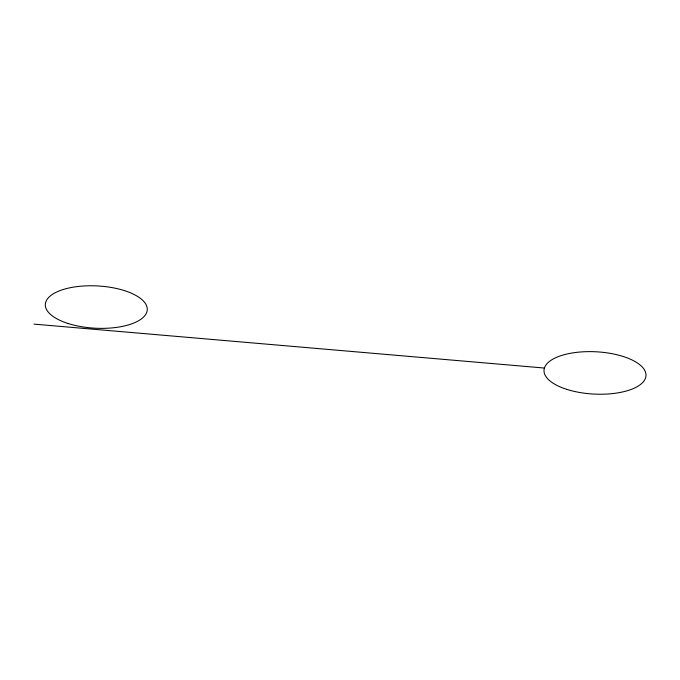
<?xml version="1.0" encoding="UTF-8"?>
<svg xmlns="http://www.w3.org/2000/svg" width="680" height="680" viewBox="0 0 680 680"><rect width="100%" height="100%" fill="white"/><g stroke="black" fill="none" stroke-linecap="round" stroke-linejoin="round"><path stroke-width="1.02" d="M34 324.122L544.246 368.033M67.872 323.433A51.051 21.174 3 0 0 147.16 310.7A51.051 21.174 3 0 0 73.822 287.07A51.051 21.174 3 0 0 67.872 323.433M566.585 389.3A51.059 21.174 3 0 0 645.881 376.567A51.059 21.174 3 0 0 572.534 352.928A51.059 21.174 3 0 0 566.585 389.3"/></g></svg>
